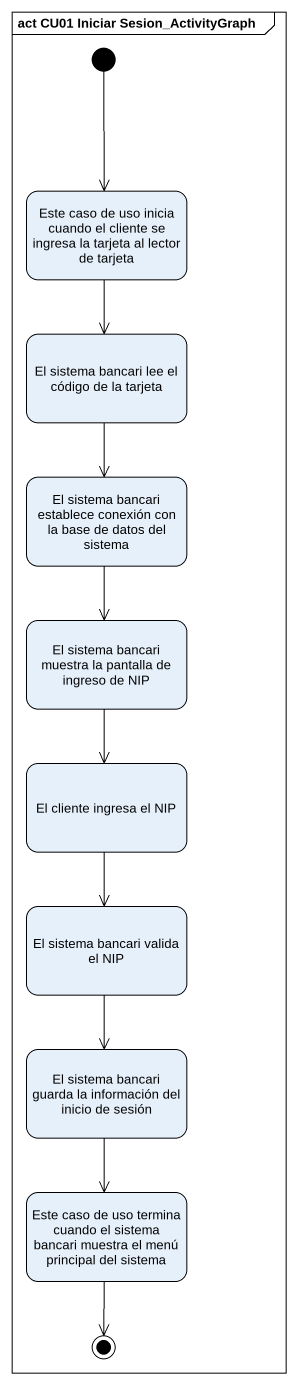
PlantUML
@startuml
mainframe act CU01 Iniciar Sesion_ActivityGraph
hide empty description
state "Este caso de uso inicia cuando el cliente se ingresa la tarjeta al lector de tarjeta" as Este_caso_de_uso_inicia
state "El sistema bancari lee el código de la tarjeta" as El_sistema_bancari_lee_el
state "El sistema bancari establece conexión con la base de datos del sistema" as El_sistema_bancari
state "El sistema bancari muestra la pantalla de ingreso de NIP" as El_sistema_bancari_muestra
state "El cliente ingresa el NIP" as El_cliente_ingresa_el_NIP
state "El sistema bancari valida el NIP" as El_sistema_bancari_valida
state "El sistema bancari guarda la información del inicio de sesión" as El_sistema_bancari_guarda
state "Este caso de uso termina cuando el sistema bancari muestra el menú principal del sistema" as Este_caso_de_uso_termina
[*] --> Este_caso_de_uso_inicia
Este_caso_de_uso_inicia --> El_sistema_bancari_lee_el
El_sistema_bancari_lee_el --> El_sistema_bancari
El_sistema_bancari --> El_sistema_bancari_muestra
El_sistema_bancari_muestra --> El_cliente_ingresa_el_NIP
El_cliente_ingresa_el_NIP --> El_sistema_bancari_valida
El_sistema_bancari_valida --> El_sistema_bancari_guarda
El_sistema_bancari_guarda --> Este_caso_de_uso_termina
Este_caso_de_uso_termina --> [*]
@enduml
